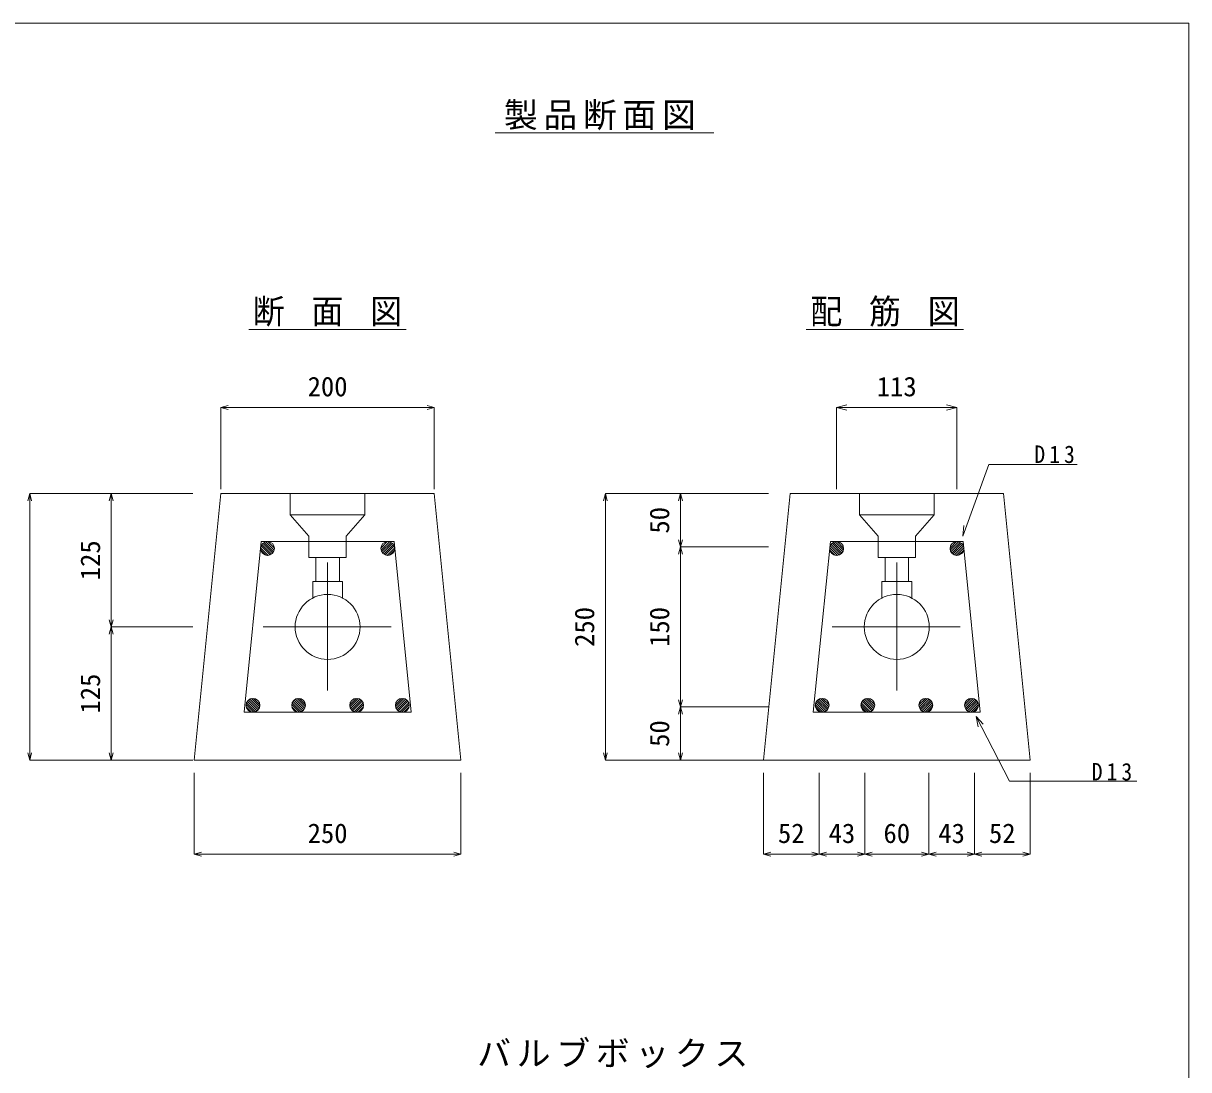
# Model space of a CAD drawing. Units: millimetres on the paper, enlarged 30 times, with parts at other scales. Extents: x -4200 to 7965, y -2940 to 2940.
# Drawn here: x 923 to 4200, y -4 to 2940 of the extents above; entities that cross this region are included whole.
import ezdxf
from ezdxf.enums import TextEntityAlignment as Align

# ---------------------------------------------------------------- set-up
doc = ezdxf.new("R2010")
doc.units = ezdxf.units.MM
doc.header["$LTSCALE"] = 30
doc.linetypes.add('CHAIN', pattern=[18.5, 12, -1.5, 3.5, -1.5])
doc.layers.add('0-1_ブロック', color=7, linetype='Continuous', lineweight=9)
doc.layers.add('1-1', color=7, linetype='Continuous', lineweight=9)
doc.styles.add('ＭＳ ゴシック', font='')
doc.styles.get('ＭＳ ゴシック').set_extended_font_data('MS Gothic')

msp = doc.modelspace()

# ---------------------------------------------------------------- linework, layer by layer
at = {"layer": '0-1_ブロック', "color": 5}
msp.add_line((4200, 2940), (-4200, 2940), dxfattribs=at)
msp.add_lwpolyline([(-4200, -2940), (4200, -2940), (4200, 2940)], dxfattribs=at)
at = {"layer": '1-1', "color": 3, "lineweight": 18}
for p, q in [((2249.77, 2631.66), (2864.34, 2631.66)), ((1556.75, 2079.12), (1999.17, 2079.12)), ((3124.62, 2079.12), (3567.04, 2079.12)), ((1478.55, 1617.1), (1403.55, 867.1)), ((2078.55, 1617.1), (1478.55, 1617.1)), ((2078.55, 1617.1), (2153.55, 867.1)), ((3079.15, 1617.1), (3004.15, 867.1)), ((3679.15, 1617.1), (3079.15, 1617.1)), ((3679.15, 1617.1), (3754.15, 867.1)), ((1403.55, 867.1), (2153.55, 867.1)), ((3004.15, 867.1), (3754.15, 867.1))]:
    msp.add_line(p, q, dxfattribs=at)
at = {"layer": '1-1', "color": 4}
for p, q in [((1478.55, 1859.23), (1498.84, 1864.67)), ((1478.55, 1859.23), (2078.55, 1859.23)), ((1478.55, 1859.23), (1498.84, 1853.8)), ((1478.55, 1859.23), (1478.55, 1629.92)), ((2078.55, 1859.23), (2058.27, 1864.67)), ((2078.55, 1859.23), (2058.27, 1853.8)), ((2078.55, 1859.23), (2078.55, 1629.92)), ((3210.01, 1859.23), (3238.99, 1866.99)), ((3210.01, 1859.23), (3548.3, 1859.23)), ((3210.01, 1859.23), (3238.99, 1851.47)), ((3210.01, 1859.23), (3210.01, 1629.92)), ((3548.3, 1859.23), (3519.32, 1866.99)), ((3548.3, 1859.23), (3519.32, 1851.47)), ((3548.3, 1859.23), (3548.3, 1629.92)), ((940.73, 1617.1), (935.3, 1596.82)), ((940.73, 867.1), (940.73, 1617.1)), ((940.73, 1617.1), (946.17, 1596.82)), ((940.73, 1617.1), (1170.04, 1617.1)), ((1170.04, 1617.1), (1164.6, 1596.82)), ((1170.04, 1242.1), (1170.04, 1617.1)), ((1170.04, 1617.1), (1175.47, 1596.82)), ((1170.04, 1617.1), (1399.35, 1617.1)), ((2559.64, 1617.1), (2554.21, 1596.82)), ((2559.64, 867.1), (2559.64, 1617.1)), ((2559.64, 1617.1), (2565.08, 1596.82)), ((2559.64, 1617.1), (2770.61, 1617.1)), ((2770.61, 1617.1), (2765.17, 1596.82)), ((2770.61, 1467.1), (2770.61, 1617.1)), ((2770.61, 1617.1), (2776.04, 1596.82)), ((2770.61, 1617.1), (3018.26, 1617.1)), ((2770.61, 1467.1), (2765.17, 1487.39)), ((2770.61, 1467.1), (2776.04, 1487.39)), ((2770.61, 1467.1), (2765.17, 1446.82)), ((2770.61, 1017.1), (2770.61, 1467.1)), ((2770.61, 1467.1), (2776.04, 1446.82)), ((2770.61, 1467.1), (3018.26, 1467.1)), ((1170.04, 1242.1), (1164.6, 1262.39)), ((1170.04, 1242.1), (1175.47, 1262.39)), ((1170.04, 1242.1), (1164.6, 1221.82)), ((1170.04, 867.1), (1170.04, 1242.1)), ((1170.04, 1242.1), (1175.47, 1221.82)), ((1170.04, 1242.1), (1399.35, 1242.1)), ((2770.61, 1017.1), (2765.17, 1037.39)), ((2770.61, 1017.1), (2765.17, 996.82)), ((2770.61, 1017.1), (2776.04, 1037.39)), ((2770.61, 867.1), (2770.61, 1017.1)), ((2770.61, 1017.1), (2776.04, 996.82)), ((2770.61, 1017.1), (3018.26, 1017.1)), ((940.73, 867.1), (935.3, 887.39)), ((940.73, 867.1), (946.17, 887.39)), ((1170.04, 867.1), (1164.6, 887.39)), ((1170.04, 867.1), (1175.47, 887.39)), ((2559.64, 867.1), (2554.21, 887.39)), ((2559.64, 867.1), (2565.08, 887.39)), ((2770.61, 867.1), (2765.17, 887.39)), ((2770.61, 867.1), (2776.04, 887.39)), ((940.73, 867.1), (1170.04, 867.1)), ((1170.04, 867.1), (1399.35, 867.1)), ((2559.64, 867.1), (2770.61, 867.1)), ((2770.61, 867.1), (3018.26, 867.1)), ((1403.55, 602.62), (1403.55, 831.93)), ((2153.55, 602.62), (2153.55, 831.93)), ((3004.15, 602.62), (3004.15, 831.93)), ((3160.78, 602.62), (3160.78, 831.93)), ((3289.15, 602.62), (3289.15, 831.93)), ((3469.15, 602.62), (3469.15, 831.93)), ((3597.52, 602.62), (3597.52, 831.93)), ((3754.15, 602.62), (3754.15, 831.93)), ((1403.55, 602.62), (1423.84, 608.06)), ((1403.55, 602.62), (2153.55, 602.62)), ((1403.55, 602.62), (1423.84, 597.19)), ((2153.55, 602.62), (2133.27, 608.06)), ((2153.55, 602.62), (2133.27, 597.19)), ((3004.15, 602.62), (3024.44, 608.06)), ((3004.15, 602.62), (3160.78, 602.62)), ((3004.15, 602.62), (3024.44, 597.19)), ((3160.78, 602.62), (3140.5, 608.06)), ((3160.78, 602.62), (3140.5, 597.19)), ((3160.78, 602.62), (3181.07, 608.06)), ((3160.78, 602.62), (3289.15, 602.62)), ((3160.78, 602.62), (3181.07, 597.19)), ((3289.15, 602.62), (3268.87, 608.06)), ((3289.15, 602.62), (3268.87, 597.19)), ((3289.15, 602.62), (3309.44, 608.06)), ((3289.15, 602.62), (3469.15, 602.62)), ((3289.15, 602.62), (3309.44, 597.19)), ((3469.15, 602.62), (3448.87, 608.06)), ((3469.15, 602.62), (3448.87, 597.19)), ((3469.15, 602.62), (3489.44, 608.06)), ((3469.15, 602.62), (3597.52, 602.62)), ((3469.15, 602.62), (3489.44, 597.19)), ((3597.52, 602.62), (3577.24, 608.06)), ((3597.52, 602.62), (3577.24, 597.19)), ((3597.52, 602.62), (3617.81, 608.06)), ((3597.52, 602.62), (3754.15, 602.62)), ((3597.52, 602.62), (3617.81, 597.19)), ((3754.15, 602.62), (3733.87, 608.06)), ((3754.15, 602.62), (3733.87, 597.19))]:
    msp.add_line(p, q, dxfattribs=at)
at = {"layer": '1-1', "lineweight": 18}
for p, q in [((1883.55, 1557.1), (1883.55, 1617.1)), ((3484.15, 1557.1), (3484.15, 1617.1)), ((1673.55, 1557.1), (1726.05, 1497.1)), ((1831.05, 1497.1), (1883.55, 1557.1)), ((3274.15, 1557.1), (3326.65, 1497.1)), ((3431.65, 1497.1), (3484.15, 1557.1)), ((3564.63, 1497.68), (3567.28, 1527.56)), ((1596.52, 1477.24), (1624.04, 1449.72)), ((1600.28, 1479.84), (1626.64, 1453.49)), ((1604.91, 1481.58), (1628.38, 1458.11)), ((1610.8, 1482.06), (1628.86, 1464)), ((1726.05, 1497.1), (1726.05, 1437.1)), ((1831.05, 1497.1), (1831.05, 1437.1)), ((1946.31, 1482.06), (1928.24, 1464)), ((1952.2, 1481.58), (1928.72, 1458.11)), ((1956.82, 1479.84), (1930.46, 1453.49)), ((1960.58, 1477.24), (1933.06, 1449.72)), ((3197.12, 1477.24), (3224.64, 1449.72)), ((3200.89, 1479.84), (3227.24, 1453.49)), ((3205.51, 1481.58), (3228.98, 1458.11)), ((3211.4, 1482.06), (3229.46, 1464)), ((3326.65, 1437.1), (3326.65, 1497.1)), ((3431.65, 1437.1), (3431.65, 1497.1)), ((3546.91, 1482.06), (3528.84, 1464)), ((3552.8, 1481.58), (3529.32, 1458.11)), ((3557.42, 1479.84), (3531.06, 1453.49)), ((3561.18, 1477.24), (3533.66, 1449.72)), ((1590.02, 1464.66), (1611.45, 1443.22)), ((1590.51, 1457.8), (1604.6, 1443.71)), ((1591.27, 1469.77), (1616.57, 1444.47)), ((1593.5, 1473.9), (1620.69, 1446.71)), ((1963.6, 1473.9), (1936.41, 1446.71)), ((1965.83, 1469.77), (1940.54, 1444.47)), ((1967.09, 1464.66), (1945.65, 1443.22)), ((1966.59, 1457.8), (1952.51, 1443.71)), ((3190.62, 1464.66), (3212.05, 1443.22)), ((3191.11, 1457.8), (3205.2, 1443.71)), ((3191.87, 1469.77), (3217.17, 1444.47)), ((3194.11, 1473.9), (3221.29, 1446.71)), ((3564.2, 1473.9), (3537.01, 1446.71)), ((3566.43, 1469.77), (3541.14, 1444.47)), ((3567.69, 1464.66), (3546.25, 1443.22)), ((3567.19, 1457.8), (3553.11, 1443.71)), ((1831.05, 1437.1), (1726.05, 1437.1)), ((1745.55, 1369.92), (1745.55, 1437.1)), ((1811.55, 1369.92), (1811.55, 1437.1)), ((3431.65, 1437.1), (3326.65, 1437.1)), ((3346.15, 1369.92), (3346.15, 1437.1)), ((3412.15, 1369.92), (3412.15, 1437.1)), ((1820.55, 1369.92), (1820.55, 1322.31)), ((3421.15, 1369.92), (3421.15, 1322.31)), ((1549.16, 1023.65), (1570.6, 1002.21)), ((1549.65, 1016.79), (1563.74, 1002.71)), ((1550.41, 1028.76), (1575.71, 1003.46)), ((1552.65, 1032.89), (1579.84, 1005.7)), ((1555.66, 1036.24), (1583.19, 1008.71)), ((1559.43, 1038.84), (1585.79, 1012.48)), ((1564.05, 1040.58), (1587.53, 1017.1)), ((1569.94, 1041.05), (1588, 1022.99)), ((1677.53, 1023.65), (1698.97, 1002.21)), ((1678.03, 1016.79), (1692.11, 1002.71)), ((1678.79, 1028.76), (1704.08, 1003.46)), ((1681.02, 1032.89), (1708.21, 1005.7)), ((1684.04, 1036.24), (1711.56, 1008.71)), ((1687.8, 1038.84), (1714.16, 1012.48)), ((1692.42, 1040.58), (1715.9, 1017.1)), ((1698.31, 1041.05), (1716.38, 1022.99)), ((1858.79, 1041.05), (1840.73, 1022.99)), ((1864.68, 1040.58), (1841.21, 1017.1)), ((1869.3, 1038.84), (1842.95, 1012.48)), ((1873.07, 1036.24), (1845.55, 1008.71)), ((1876.08, 1032.89), (1848.89, 1005.7)), ((1878.32, 1028.76), (1853.02, 1003.46)), ((1879.57, 1023.65), (1858.13, 1002.21)), ((1879.08, 1016.79), (1864.99, 1002.71)), ((1987.16, 1041.05), (1969.1, 1022.99)), ((1993.05, 1040.58), (1969.58, 1017.1)), ((1997.67, 1038.84), (1971.32, 1012.48)), ((2001.44, 1036.24), (1973.92, 1008.71)), ((2004.45, 1032.89), (1977.27, 1005.7)), ((2006.69, 1028.76), (1981.39, 1003.46)), ((2007.94, 1023.65), (1986.51, 1002.21)), ((2007.45, 1016.79), (1993.36, 1002.71)), ((3149.76, 1023.65), (3171.2, 1002.21)), ((3150.26, 1016.79), (3164.34, 1002.71)), ((3151.01, 1028.76), (3176.31, 1003.46)), ((3153.25, 1032.89), (3180.44, 1005.7)), ((3156.26, 1036.24), (3183.79, 1008.71)), ((3160.03, 1038.84), (3186.39, 1012.48)), ((3164.65, 1040.58), (3188.13, 1017.1)), ((3170.54, 1041.05), (3188.6, 1022.99)), ((3278.13, 1023.65), (3299.57, 1002.21)), ((3278.63, 1016.79), (3292.71, 1002.71)), ((3279.39, 1028.76), (3304.68, 1003.46)), ((3281.62, 1032.89), (3308.81, 1005.7)), ((3284.64, 1036.24), (3312.16, 1008.71)), ((3288.4, 1038.84), (3314.76, 1012.48)), ((3293.02, 1040.58), (3316.5, 1017.1)), ((3298.91, 1041.05), (3316.98, 1022.99)), ((3459.39, 1041.05), (3441.33, 1022.99)), ((3465.28, 1040.58), (3441.81, 1017.1)), ((3469.9, 1038.84), (3443.55, 1012.48)), ((3473.67, 1036.24), (3446.15, 1008.71)), ((3476.68, 1032.89), (3449.49, 1005.7)), ((3478.92, 1028.76), (3453.62, 1003.46)), ((3480.17, 1023.65), (3458.73, 1002.21)), ((3479.68, 1016.79), (3465.59, 1002.71)), ((3587.76, 1041.05), (3569.7, 1022.99)), ((3593.65, 1040.58), (3570.18, 1017.1)), ((3598.28, 1038.84), (3571.92, 1012.48)), ((3602.04, 1036.24), (3574.52, 1008.71)), ((3605.06, 1032.89), (3577.87, 1005.7)), ((3607.29, 1028.76), (3581.99, 1003.46)), ((3608.54, 1023.65), (3587.11, 1002.21)), ((3608.05, 1016.79), (3593.96, 1002.71)), ((3601.9, 990.45), (3608.27, 961.14)), ((3601.9, 990.45), (3622.08, 968.25))]:
    msp.add_line(p, q, dxfattribs=at)
at = {"layer": '1-1', "color": 2, "lineweight": 18}
for p, q in [((1591.68, 1482.1), (1543.68, 1002.1)), ((1591.68, 1482.1), (1965.42, 1482.1)), ((1965.42, 1482.1), (2013.42, 1002.1)), ((3192.28, 1482.1), (3144.28, 1002.1)), ((3192.28, 1482.1), (3566.02, 1482.1)), ((3192.28, 1482.1), (3566.02, 1482.1)), ((3566.02, 1482.1), (3614.02, 1002.1)), ((1543.68, 1002.1), (2013.42, 1002.1)), ((3144.28, 1002.1), (3614.02, 1002.1))]:
    msp.add_line(p, q, dxfattribs=at)
at = {"layer": '1-1', "linetype": 'CHAIN', "lineweight": 18}
for p, q in [((1778.55, 1423.45), (1778.55, 1060.75)), ((3379.15, 1423.45), (3379.15, 1060.75)), ((1597.2, 1242.1), (1959.9, 1242.1)), ((3197.8, 1242.1), (3560.5, 1242.1))]:
    msp.add_line(p, q, dxfattribs=at)
at = {"layer": '1-1', "lineweight": 18}
for points in [[(3564.63, 1497.68), (3638.06, 1698.7), (3886.63, 1698.7)], [(1883.55, 1557.1), (1673.55, 1557.1), (1673.55, 1617.1)], [(3484.15, 1557.1), (3274.15, 1557.1), (3274.15, 1617.1)], [(1820.55, 1369.92), (1736.55, 1369.92), (1736.55, 1322.31)], [(3421.15, 1369.92), (3337.15, 1369.92), (3337.15, 1322.31)], [(3601.9, 990.45), (3695.96, 807.94), (4053.97, 807.94)]]:
    msp.add_lwpolyline(points, dxfattribs=at)
at = {"layer": '1-1', "color": 2, "lineweight": 18}
for centre in [(1609.41, 1462.61), (1947.7, 1462.61), (3210.01, 1462.61), (3548.3, 1462.61), (1568.55, 1021.6), (1696.92, 1021.6), (1860.18, 1021.6), (1988.55, 1021.6), (3169.15, 1021.6), (3297.52, 1021.6), (3460.78, 1021.6), (3589.15, 1021.6)]:
    msp.add_circle(centre, 19.5, dxfattribs=at)
at = {"layer": '1-1', "color": 3, "lineweight": 18}
for centre in [(1778.55, 1242.1), (3379.15, 1242.1)]:
    msp.add_circle(centre, 91.35, dxfattribs=at)

# ---------------------------------------------------------------- texts
at = {"layer": '0-1_ブロック', "insert": (2199.13, 0.55), "char_height": 69.68, "attachment_point": 7, "style": 'ＭＳ ゴシック'}
msp.add_mtext('\\T1.17;バルブボックス', dxfattribs=at)
at = {"layer": '1-1', "color": 4, "style": 'ＭＳ ゴシック'}
for s, p in [('200', (1722.3, 1874.23)), ('113', (3322.9, 1874.23)), ('250', (1722.3, 617.62)), ('52', (3044.97, 617.62)), ('43', (3187.47, 617.62)), ('60', (3341.65, 617.62)), ('43', (3495.84, 617.62)), ('52', (3638.34, 617.62))]:
    msp.add_text(s, height=54.99, dxfattribs=at).set_placement(p, align=Align.BOTTOM_LEFT)
for s, p in [('50', (2755.61, 1504.6)), ('125', (1155.04, 1373.35)), ('250', (2544.64, 1185.85)), ('150', (2755.61, 1185.85)), ('125', (1155.04, 998.35)), ('50', (2755.61, 904.6))]:
    msp.add_text(s, height=54.99, rotation=90, dxfattribs=at).set_placement(p, align=Align.BOTTOM_LEFT)
at = {"layer": '1-1', "attachment_point": 7, "style": 'ＭＳ ゴシック'}
for s, insert, char_height in [('\\T1.17;製品断面図', (2274.25, 2639.16), 69.68), ('\\T1.22;\\W0.95;断\\~面\\~図', (1567.76, 2086.56), 69.68), ('\\T1.22;\\W0.95;配\\~筋\\~図', (3135.64, 2086.56), 69.68), ('\\T1.38;\\W0.9;D13', (3766.26, 1702.31), 49.27), ('\\T1.38;\\W0.9;D13', (3927.62, 809.34), 49.27)]:
    msp.add_mtext(s, dxfattribs=dict(at, insert=insert, char_height=char_height))

doc.saveas('drawing.dxf')
